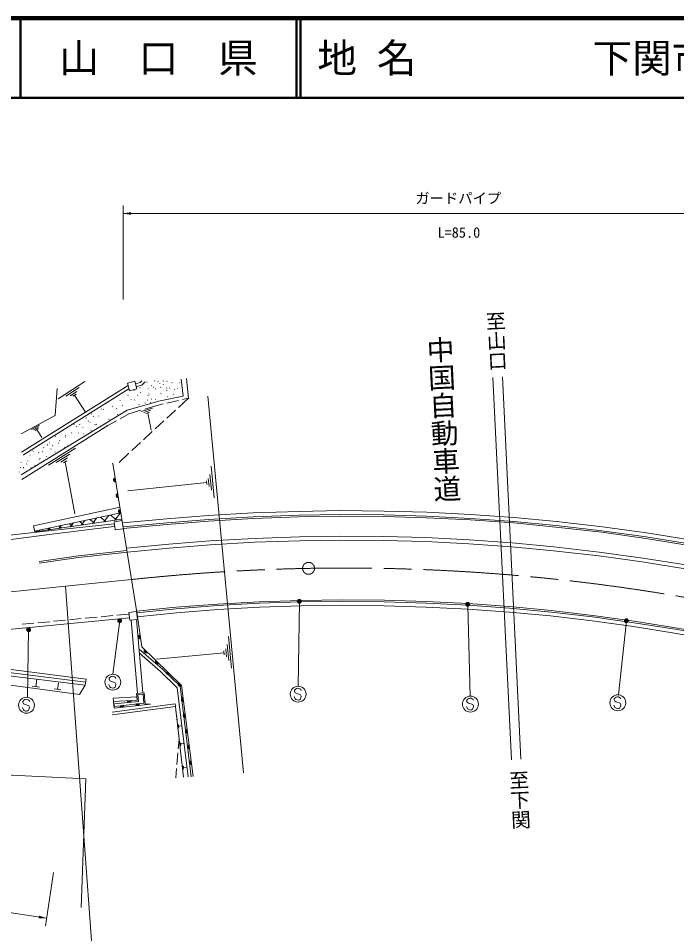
# Model space of a CAD drawing. Units: millimetres, scale not verified. Extents: x 40000 to 680000, y 20000 to 380000.
# Drawn here: x 332718 to 415646, y 264803 to 380000 of the extents above; entities that cross this region are included whole.
import ezdxf
from ezdxf.enums import TextEntityAlignment as Align

# ---------------------------------------------------------------- set-up
doc = ezdxf.new("R2010")
doc.units = ezdxf.units.MM
doc.header["$LTSCALE"] = 1000
doc.header["$PDMODE"] = 32
doc.header["$PDSIZE"] = 500
doc.linetypes.add('CHAIN', pattern=[18.5, 12, -1.5, 3.5, -1.5])
for name, color, linetype, lineweight in [('M-BGD', 7, 'Continuous', 13), ('M-BMK', 2, 'CHAIN', 13), ('M-STR-HTXT', 7, 'Continuous', 13), ('M-STR-STRC', 7, 'Continuous', 13), ('M-TTL', 2, 'Continuous', 140), ('M-TTL-LINE', 7, 'Continuous', 50), ('M-WORK', 1, 'Continuous', 13)]:
    doc.layers.add(name, color=color, linetype=linetype, lineweight=lineweight)
doc.layers.add('M-TTL-TXT', color=7, linetype='Continuous')
doc.styles.add('@ＭＳ ゴシック', font='')
doc.styles.add('ＭＳ ゴシック', font='')
doc.styles.get('@ＭＳ ゴシック').set_extended_font_data('@MS Gothic')
doc.styles.get('ＭＳ ゴシック').set_extended_font_data('MS Gothic')

# ---------------------------------------------------------------- blocks, each defined once
blk = doc.blocks.new('filled_arrow')
at = {"color": 0, "linetype": 'Continuous', "lineweight": -2}
blk.add_solid([(7.5, 1.25), (0, 0), (7.5, -1.25)], dxfattribs=at)

msp = doc.modelspace()

# ---------------------------------------------------------------- linework, layer by layer
at = {"layer": 'M-BGD'}
for p, q in [((341092, 334285), (337729, 332120)), ((347414, 334343), (346464, 334094)), ((346464, 334094), (346717, 333127)), ((347667, 333376), (347414, 334343)), ((348079, 334176), (347500, 334013)), ((348283, 334389), (348079, 334176)), ((348686, 334262), (348282, 333838)), ((348921, 334204), (348957, 334238)), ((349865, 334333), (349902, 334367)), ((350281, 334267), (350318, 334300)), ((350970, 334338), (351007, 334372)), ((351411, 334311), (351448, 334345)), ((352067, 334124), (352104, 334158)), ((352993, 334112), (353029, 334146)), ((353470, 332445), (353243, 334608)), ((353896, 334658), (354160, 332211)), ((394828, 286694), (392497, 334816)), ((396026, 286752), (393696, 334874)), ((346548, 333771), (333133, 325385)), ((346649, 333386), (333356, 325076)), ((337350, 330067), (337595, 333419)), ((340387, 333534), (338705, 332451)), ((340102, 333053), (339261, 332511)), ((347667, 333376), (346717, 333127)), ((347288, 333161), (347325, 333194)), ((348282, 333838), (347596, 333646)), ((348028, 333515), (348065, 333549)), ((349023, 333353), (349059, 333387)), ((349486, 333745), (349523, 333779)), ((349738, 333530), (349775, 333564)), ((349993, 333322), (350030, 333356)), ((350527, 334034), (350563, 334067)), ((350639, 333548), (350676, 333582)), ((350966, 333869), (351003, 333903)), ((350988, 333183), (351025, 333217)), ((351378, 333175), (351415, 333209)), ((351383, 333448), (351420, 333482)), ((351782, 333451), (351819, 333485)), ((352381, 333296), (352417, 333330)), ((352714, 333395), (352750, 333429)), ((340027, 332707), (339607, 332437)), ((339817, 332572), (341193, 330424)), ((345532, 331872), (345569, 331906)), ((346417, 330704), (350570, 331866)), ((346502, 332533), (346539, 332567)), ((346914, 331997), (346950, 332031)), ((347362, 331958), (347398, 331992)), ((347727, 332532), (347764, 332565)), ((348125, 332868), (348162, 332902)), ((348953, 331943), (348990, 331977)), ((349019, 332495), (349055, 332529)), ((349170, 332701), (349207, 332735)), ((349474, 332085), (349511, 332119)), ((349981, 332007), (350018, 332040)), ((350570, 331866), (353470, 332445)), ((350679, 332802), (350716, 332836)), ((352899, 331919), (351438, 331581)), ((351489, 332351), (351526, 332385)), ((352209, 332678), (352246, 332711)), ((352896, 331041), (354142, 332194)), ((354160, 332211), (353386, 332032)), ((356603, 332465), (361067, 285059)), ((333082, 322537), (346417, 330704)), ((343179, 330818), (343216, 330852)), ((343400, 330775), (343437, 330809)), ((344560, 331137), (344597, 331170)), ((345080, 330846), (345117, 330880)), ((345787, 331225), (345824, 331258)), ((348169, 330690), (346640, 330234)), ((346716, 330788), (346726, 330797)), ((347886, 331376), (347923, 331410)), ((348206, 330509), (349619, 330928)), ((348516, 330397), (349392, 330673)), ((350177, 331289), (348648, 330833)), ((348656, 331568), (348693, 331602)), ((349381, 331618), (349418, 331652)), ((350951, 331468), (350177, 331289)), ((351428, 329682), (352529, 330701)), ((333147, 327754), (337278, 329957)), ((337326, 329975), (337363, 330009)), ((341286, 329669), (341323, 329702)), ((341915, 330206), (341952, 330240)), ((342136, 329879), (342173, 329913)), ((342842, 329947), (342879, 329981)), ((344122, 329530), (344159, 329564)), ((345222, 330123), (345259, 330157)), ((346640, 330234), (345542, 329610)), ((348785, 330268), (349233, 330415)), ((349033, 330335), (349442, 328176)), ((344008, 328739), (333170, 321941)), ((334389, 328238), (335397, 328799)), ((334618, 328196), (335304, 328578)), ((334854, 328147), (335237, 328368)), ((339728, 328901), (339764, 328935)), ((340011, 328590), (340047, 328624)), ((340422, 328852), (340459, 328886)), ((340831, 328458), (340868, 328492)), ((341536, 329295), (341573, 329329)), ((341751, 329106), (341788, 329140)), ((342359, 328838), (342395, 328872)), ((342522, 328898), (342559, 328932)), ((345107, 329363), (344008, 328739)), ((349960, 328324), (351061, 329343)), ((333062, 327702), (333099, 327736)), ((335058, 328247), (335670, 327236)), ((337389, 327341), (337426, 327375)), ((338606, 327304), (338643, 327338)), ((338681, 327498), (338718, 327532)), ((339419, 327804), (339456, 327838)), ((339822, 327228), (339859, 327262)), ((340282, 327793), (340319, 327827)), ((340916, 327690), (340953, 327724)), ((341840, 328140), (341877, 328173)), ((348492, 326965), (349593, 327984)), ((336354, 326312), (336391, 326346)), ((336389, 326270), (336426, 326304)), ((336599, 326559), (336636, 326593)), ((337014, 326194), (337050, 326227)), ((337743, 326525), (337780, 326559)), ((337907, 326839), (337944, 326872)), ((338485, 326017), (338522, 326051)), ((338904, 326178), (338941, 326212)), ((339371, 326389), (339387, 326403)), ((347025, 325607), (348126, 326626)), ((333316, 325046), (333353, 325080)), ((334192, 325008), (334228, 325042)), ((334566, 325515), (334603, 325549)), ((335275, 325336), (335312, 325369)), ((335779, 325444), (335816, 325477)), ((335888, 325949), (335925, 325983)), ((336251, 324876), (336287, 324910)), ((339907, 325898), (336524, 323765)), ((336820, 325772), (336857, 325806)), ((337344, 325403), (337381, 325437)), ((339195, 325154), (337503, 324087)), ((345412, 324114), (346658, 325267)), ((333063, 324055), (333100, 324089)), ((333747, 323904), (333784, 323937)), ((333899, 324267), (333936, 324301)), ((334806, 323715), (334843, 323749)), ((335328, 324465), (335364, 324499)), ((335416, 324596), (335453, 324630)), ((338905, 324675), (338059, 324142)), ((338827, 324330), (338404, 324064)), ((338616, 324197), (339832, 317647)), ((344604, 323970), (344641, 324004)), ((347720, 304722), (344622, 323987)), ((332808, 322899), (332845, 322933)), ((332993, 323419), (333030, 323453)), ((333353, 323478), (333390, 323512)), ((333388, 323391), (333425, 323425)), ((334302, 323436), (334339, 323470)), ((357039, 320613), (356852, 322604)), ((357382, 319641), (357007, 323623)), ((346508, 320520), (356453, 321576)), ((356471, 321313), (356424, 321811)), ((356743, 321087), (356650, 322083)), ((345567, 318472), (334632, 316140)), ((368074, 317954), (362288, 317750)), ((373277, 318039), (368074, 317954)), ((378782, 317994), (373277, 318039)), ((384160, 317847), (378782, 317994)), ((345653, 317774), (334778, 315455)), ((334798, 315364), (345754, 316949)), ((341108, 316805), (340657, 316212)), ((342368, 316459), (341737, 316939)), ((342608, 317125), (342069, 316416)), ((343756, 316660), (343027, 317214)), ((344108, 317445), (343480, 316620)), ((345144, 316860), (344317, 317489)), ((345607, 317764), (344892, 316824)), ((345558, 317741), (345595, 317775)), ((351408, 317013), (345828, 316491)), ((356643, 317433), (351408, 317013)), ((356678, 316934), (351452, 316514)), ((362288, 317750), (356643, 317433)), ((362311, 317251), (356678, 316934)), ((362320, 317051), (356691, 316735)), ((368087, 317454), (362311, 317251)), ((368092, 317254), (362320, 317051)), ((373279, 317539), (368087, 317454)), ((373279, 317339), (368092, 317254)), ((378773, 317494), (373279, 317539)), ((378770, 317294), (373279, 317339)), ((384133, 317147), (378770, 317294)), ((384140, 317347), (378773, 317494)), ((389645, 316870), (384133, 317147)), ((389657, 317069), (384140, 317347)), ((389687, 317568), (384160, 317847)), ((395123, 316495), (389645, 316870)), ((395140, 316695), (389657, 317069)), ((395181, 317193), (389687, 317568)), ((400504, 316672), (395181, 317193)), ((334798, 315364), (334632, 316140)), ((336609, 315846), (336422, 315599)), ((336817, 315656), (336576, 315839)), ((338109, 316166), (337833, 315803)), ((338204, 315857), (337867, 316114)), ((339592, 316058), (339157, 316389)), ((339609, 316485), (339245, 316007)), ((340980, 316258), (340447, 316664)), ((344781, 316625), (345781, 316781)), ((344940, 315610), (344781, 316625)), ((345944, 315767), (344940, 315610)), ((351452, 316514), (345907, 315996)), ((351469, 316315), (345939, 315799)), ((356691, 316735), (351469, 316315)), ((400430, 315976), (395123, 316495)), ((400451, 316175), (395140, 316695)), ((406202, 315314), (400430, 315976)), ((406228, 315512), (400451, 316175)), ((406290, 316009), (400504, 316672)), ((411858, 315240), (406290, 316009)), ((335110, 315526), (335010, 315395)), ((335429, 315455), (335286, 315564)), ((362434, 314554), (356861, 314240)), ((368156, 314755), (362434, 314554)), ((373290, 314838), (368156, 314755)), ((378725, 314795), (373290, 314838)), ((384036, 314649), (378725, 314795)), ((389497, 314374), (384036, 314649)), ((411755, 314547), (406202, 315314)), ((411784, 314745), (406228, 315512)), ((417201, 313672), (411755, 314547)), ((417235, 313869), (411784, 314745)), ((417319, 314362), (411858, 315240)), ((351685, 313825), (346337, 313325)), ((356861, 314240), (351685, 313825)), ((356896, 313741), (351727, 313326)), ((362458, 314054), (356896, 313741)), ((368168, 314255), (362458, 314054)), ((373292, 314338), (368168, 314255)), ((378716, 314295), (373292, 314338)), ((384016, 314149), (378716, 314295)), ((389468, 313875), (384016, 314149)), ((394875, 313505), (389468, 313875)), ((394916, 314004), (389497, 314374)), ((400112, 312993), (394875, 313505)), ((400165, 313490), (394916, 314004)), ((405889, 312834), (400165, 313490)), ((340287, 312345), (335336, 311625)), ((346385, 313027), (340287, 312345)), ((346461, 312834), (340313, 312147)), ((351727, 313326), (346461, 312834)), ((405826, 312338), (400112, 312993)), ((411312, 311580), (405826, 312338)), ((411386, 312075), (405889, 312834)), ((335364, 311427), (340313, 312147)), ((416693, 310715), (411312, 311580)), ((416779, 311208), (411386, 312075)), ((346983, 309174), (347020, 309207)), ((357799, 306292), (363050, 306578)), ((363050, 306578), (368311, 306754)), ((363060, 306378), (368317, 306554)), ((368311, 306754), (373576, 306818)), ((368317, 306554), (373577, 306618)), ((373576, 306818), (378823, 306771)), ((373577, 306618), (378820, 306571)), ((378820, 306571), (384087, 306412)), ((378823, 306771), (384095, 306611)), ((384095, 306611), (389361, 306343)), ((346634, 305240), (347604, 305355)), ((347721, 304363), (347604, 305355)), ((347612, 305396), (352563, 305882)), ((347622, 305196), (352582, 305683)), ((352563, 305882), (357799, 306292)), ((352582, 305683), (357812, 306092)), ((352625, 305185), (357845, 305593)), ((357812, 306092), (363060, 306378)), ((357845, 305593), (363082, 305878)), ((363082, 305878), (368329, 306054)), ((368329, 306054), (373578, 306118)), ((373578, 306118), (378810, 306071)), ((378810, 306071), (384067, 305912)), ((384067, 305912), (389319, 305644)), ((384087, 306412), (389349, 306144)), ((389319, 305644), (394545, 305283)), ((389349, 306144), (394586, 305782)), ((389361, 306343), (394603, 305981)), ((394545, 305283), (399771, 304785)), ((394586, 305782), (399824, 305282)), ((394603, 305981), (399846, 305481)), ((399824, 305282), (405060, 304666)), ((399846, 305481), (405087, 304864)), ((346634, 305240), (346752, 304248)), ((346752, 304248), (347721, 304363)), ((346924, 304268), (347741, 295084)), ((347600, 304348), (348421, 295120)), ((347681, 304699), (352625, 305185)), ((348278, 300916), (347720, 304722)), ((399771, 304785), (404996, 304170)), ((404996, 304170), (410188, 303449)), ((405060, 304666), (410261, 303944)), ((405087, 304864), (410290, 304142)), ((410290, 304142), (415496, 303315)), ((410188, 303449), (415377, 302625)), ((410261, 303944), (415461, 303118)), ((415461, 303118), (420646, 302174)), ((415496, 303315), (420686, 302370)), ((359577, 298218), (359202, 302200)), ((415377, 302625), (420551, 301683)), ((353279, 296021), (348278, 300916)), ((359234, 299190), (359047, 301181)), ((350879, 298089), (347956, 300613)), ((347979, 300091), (350623, 297808)), ((358643, 300139), (350145, 299351)), ((358666, 299890), (358619, 300387)), ((358938, 299664), (358845, 300660)), ((350623, 297808), (352728, 295763)), ((353088, 295943), (350879, 298089)), ((348592, 295122), (347610, 295031)), ((347610, 295031), (347685, 294199)), ((347773, 294896), (348454, 294959)), ((348454, 294959), (348538, 293810)), ((348697, 293698), (348592, 295122)), ((352728, 295763), (354131, 284531)), ((354510, 284560), (353088, 295943)), ((354725, 284577), (353279, 296021)), ((347649, 294598), (344687, 294429)), ((344687, 294429), (344797, 293164)), ((347685, 294199), (344721, 294030)), ((344775, 293738), (347849, 294014)), ((344801, 293406), (348538, 293810)), ((347849, 294014), (347773, 294896)), ((344544, 292358), (352505, 293384)), ((344559, 292692), (352488, 293714)), ((344801, 293406), (344775, 293738)), ((344797, 293164), (349382, 293676)), ((349382, 293676), (348697, 293698)), ((352529, 293387), (352488, 293714)), ((352511, 293370), (352548, 293404)), ((352532, 293362), (352964, 289295)), ((352616, 292571), (352532, 293362)), ((352827, 290583), (352669, 292074)), ((352834, 291151), (352897, 290648)), ((352909, 291053), (352935, 290810)), ((352930, 290926), (353268, 290959)), ((352862, 288073), (352965, 289245)), ((352964, 289295), (352880, 290085)), ((352948, 289253), (352985, 289287)), ((352970, 289245), (353515, 284485)), ((353084, 288884), (353136, 288425)), ((353158, 288811), (353189, 288532)), ((353173, 288679), (353544, 288717)), ((352689, 286081), (352819, 287575)), ((353437, 285940), (353489, 285482)), ((353511, 285868), (353542, 285589)), ((353526, 285736), (353897, 285774)), ((352543, 284411), (352645, 285583))]:
    msp.add_line(p, q, dxfattribs=at)
for centre, radius, start, end in [((344957, 321906), 250, 99.13564, 279.13564), ((344957, 321906), 150, 99.13564, 279.13564), ((344957, 321906), 50, 99.13564, 279.13564), ((345274, 319932), 250, 99.13564, 279.13564), ((345274, 319932), 150, 99.13564, 279.13564), ((345274, 319932), 50, 99.13564, 279.13564), ((345592, 317957), 250, 99.13564, 279.13564), ((345592, 317957), 150, 99.13564, 279.13564), ((345592, 317957), 50, 99.13564, 279.13564), ((348096, 302154), 250, 98.33493, 278.33493), ((348096, 302154), 150, 98.33493, 278.33493), ((348096, 302154), 50, 98.33493, 278.33493), ((348813, 300392), 250, 135.61433, 315.61433), ((348813, 300392), 150, 135.61433, 315.61433), ((348813, 300392), 50, 135.61433, 315.61433), ((350242, 298993), 250, 135.61433, 315.61433), ((350242, 298993), 150, 135.61433, 315.61433), ((350242, 298993), 50, 135.61433, 315.61433), ((351671, 297594), 250, 135.61433, 315.61433), ((351671, 297594), 150, 135.61433, 315.61433), ((351671, 297594), 50, 135.61433, 315.61433), ((353100, 296195), 250, 135.61433, 315.61433), ((353100, 296195), 150, 135.61433, 315.61433), ((353100, 296195), 50, 135.61433, 315.61433), ((346686, 294142), 250, 183.26824, 3.26824), ((346686, 294142), 150, 183.26824, 3.26824), ((346686, 294142), 50, 183.26824, 3.26824), ((353503, 294252), 250, 97.20314, 277.20314), ((353503, 294252), 150, 97.20314, 277.20314), ((353503, 294252), 50, 97.20314, 277.20314), ((345790, 293275), 250, 6.37523, 186.37523), ((345790, 293275), 150, 6.37523, 186.37523), ((345790, 293275), 50, 6.37523, 186.37523), ((347778, 293497), 250, 6.37523, 186.37523), ((347778, 293497), 150, 6.37523, 186.37523), ((347778, 293497), 50, 6.37523, 186.37523), ((353753, 292268), 250, 97.20314, 277.20314), ((353753, 292268), 150, 97.20314, 277.20314), ((353753, 292268), 50, 97.20314, 277.20314), ((354004, 290284), 250, 97.20314, 277.20314), ((354004, 290284), 150, 97.20314, 277.20314), ((354004, 290284), 50, 97.20314, 277.20314), ((354255, 288300), 250, 97.20314, 277.20314), ((354255, 288300), 150, 97.20314, 277.20314), ((354255, 288300), 50, 97.20314, 277.20314), ((354506, 286315), 250, 97.20314, 277.20314), ((354506, 286315), 150, 97.20314, 277.20314), ((354506, 286315), 50, 97.20314, 277.20314)]:
    msp.add_arc(centre, radius, start, end, dxfattribs=at)
at = {"layer": 'M-BMK'}
for p, q in [((338665, 308543), (346973, 309367)), ((330107, 307654), (335026, 308152)), ((335026, 308152), (338665, 308543))]:
    msp.add_line(p, q, dxfattribs=at)
msp.add_circle((369276, 310779), 750, dxfattribs=at)
msp.add_arc((373880, 60819), 250000, 72.26883, 96.17844, dxfattribs=at)
at = {"layer": 'M-STR-HTXT'}
for p, q in [((345907, 344621), (345907, 356433)), ((345907, 355433), (430487, 355433)), ((338665, 308543), (342320, 259041)), ((296634, 272691), (336286, 266763)), ((337147, 272520), (336138, 265774))]:
    msp.add_line(p, q, dxfattribs=at)
at = {"layer": 'M-STR-STRC'}
for p, q in [((368116, 306629), (367980, 295945)), ((389349, 306144), (389639, 294696)), ((345509, 304211), (344641, 297455)), ((409306, 304186), (408330, 294858)), ((334015, 303109), (333864, 294545)), ((344153, 296052), (344114, 296162)), ((344165, 296941), (344150, 296827)), ((344150, 296827), (344235, 296645)), ((344294, 297080), (344165, 296941)), ((344235, 296645), (344386, 296572)), ((344425, 297173), (344294, 297080)), ((344386, 296572), (344919, 296384)), ((344591, 297206), (344425, 297173)), ((344707, 297190), (344591, 297206)), ((344851, 297118), (344707, 297190)), ((344961, 297043), (344851, 297118)), ((344919, 296384), (344999, 296211)), ((344995, 296932), (344961, 297043)), ((344999, 296211), (344970, 295984)), ((344237, 295875), (344153, 296052)), ((344340, 295801), (344237, 295875)), ((344487, 295727), (344340, 295801)), ((344607, 295710), (344487, 295727)), ((344774, 295739), (344607, 295710)), ((344899, 295835), (344774, 295739)), ((344970, 295984), (344899, 295835)), ((367508, 295431), (367492, 295317)), ((367492, 295317), (367578, 295135)), ((367637, 295570), (367508, 295431)), ((367578, 295135), (367729, 295062)), ((367768, 295663), (367637, 295570)), ((367729, 295062), (368262, 294874)), ((367934, 295696), (367768, 295663)), ((368049, 295680), (367934, 295696)), ((368194, 295608), (368049, 295680)), ((368304, 295533), (368194, 295608)), ((368338, 295422), (368304, 295533)), ((333289, 294038), (333273, 293924)), ((333273, 293924), (333359, 293742)), ((333417, 294176), (333289, 294038)), ((333548, 294269), (333417, 294176)), ((333714, 294303), (333548, 294269)), ((333830, 294287), (333714, 294303)), ((333975, 294215), (333830, 294287)), ((334085, 294140), (333975, 294215)), ((334119, 294029), (334085, 294140)), ((367496, 294542), (367457, 294652)), ((367580, 294365), (367496, 294542)), ((367683, 294291), (367580, 294365)), ((367830, 294217), (367683, 294291)), ((367950, 294200), (367830, 294217)), ((368117, 294229), (367950, 294200)), ((368242, 294325), (368117, 294229)), ((368313, 294474), (368242, 294325)), ((368262, 294874), (368342, 294701)), ((368342, 294701), (368313, 294474)), ((389207, 294182), (389191, 294068)), ((389191, 294068), (389277, 293886)), ((389336, 294321), (389207, 294182)), ((389277, 293886), (389428, 293813)), ((389467, 294414), (389336, 294321)), ((389428, 293813), (389961, 293625)), ((389633, 294448), (389467, 294414)), ((389748, 294431), (389633, 294448)), ((389893, 294359), (389748, 294431)), ((390003, 294285), (389893, 294359)), ((390037, 294173), (390003, 294285)), ((407767, 294350), (407751, 294236)), ((407751, 294236), (407837, 294054)), ((407895, 294489), (407767, 294350)), ((407837, 294054), (407988, 293981)), ((408026, 294582), (407895, 294489)), ((407988, 293981), (408520, 293793)), ((408192, 294615), (408026, 294582)), ((408308, 294599), (408192, 294615)), ((408452, 294527), (408308, 294599)), ((408562, 294452), (408452, 294527)), ((408520, 293793), (408601, 293620)), ((408597, 294341), (408562, 294452)), ((333276, 293149), (333237, 293259)), ((333361, 292972), (333276, 293149)), ((333359, 293742), (333510, 293668)), ((333464, 292898), (333361, 292972)), ((333610, 292823), (333464, 292898)), ((333510, 293668), (334043, 293481)), ((333731, 292807), (333610, 292823)), ((333898, 292835), (333731, 292807)), ((334023, 292932), (333898, 292835)), ((334093, 293081), (334023, 292932)), ((334043, 293481), (334123, 293308)), ((334123, 293308), (334093, 293081)), ((389195, 293294), (389155, 293404)), ((389279, 293116), (389195, 293294)), ((389382, 293043), (389279, 293116)), ((389528, 292968), (389382, 293043)), ((389649, 292951), (389528, 292968)), ((389816, 292980), (389649, 292951)), ((389941, 293076), (389816, 292980)), ((390012, 293225), (389941, 293076)), ((389961, 293625), (390041, 293453)), ((390041, 293453), (390012, 293225)), ((407754, 293461), (407715, 293571)), ((407839, 293284), (407754, 293461)), ((407942, 293210), (407839, 293284)), ((408088, 293135), (407942, 293210)), ((408208, 293119), (408088, 293135)), ((408376, 293148), (408208, 293119)), ((408501, 293244), (408376, 293148)), ((408571, 293393), (408501, 293244)), ((408601, 293620), (408571, 293393))]:
    msp.add_line(p, q, dxfattribs=at)
for centre, radius in [((368108, 306636), 250), ((368108, 306636), 200), ((368108, 306636), 150), ((368108, 306636), 100), ((368108, 306636), 50), ((368108, 306636), 20), ((389326, 306247), 250), ((389326, 306247), 200), ((389326, 306247), 150), ((389326, 306247), 100), ((389326, 306247), 50), ((389326, 306247), 20), ((345505, 304182), 250), ((345505, 304182), 200), ((345505, 304182), 150), ((345505, 304182), 100), ((345505, 304182), 50), ((345505, 304182), 20), ((409313, 304178), 250), ((409313, 304178), 200), ((409313, 304178), 150), ((409313, 304178), 100), ((409313, 304178), 50), ((409313, 304178), 20), ((334014, 303051), 250), ((334014, 303051), 200), ((334014, 303051), 150), ((334014, 303051), 100), ((334014, 303051), 50), ((334014, 303051), 20), ((344623, 296455), 1000), ((367966, 294945), 1000), ((333747, 293552), 1000), ((389665, 293696), 1000), ((408225, 293864), 1000)]:
    msp.add_circle(centre, radius, dxfattribs=at)
for p in [(368108, 306636), (389326, 306247), (345505, 304182), (409313, 304178), (334014, 303051)]:
    msp.add_point(p, dxfattribs=at)
at = {"layer": 'M-TTL'}
msp.add_line((680000, 380000), (40000, 380000), dxfattribs=at)
at = {"layer": 'M-TTL-LINE'}
for p, q in [((333000, 380000), (333000, 370000)), ((367750, 380000), (367750, 370000)), ((368250, 380000), (368250, 370000)), ((40000, 370000), (680000, 370000))]:
    msp.add_line(p, q, dxfattribs=at)
at = {"layer": 'M-WORK'}
for p, q in [((336893, 315539), (344406, 316356)), ((336960, 315090), (344419, 316023)), ((344406, 316356), (344818, 316390)), ((344419, 316023), (344869, 316066)), ((328808, 314025), (336960, 315090)), ((329964, 314757), (336893, 315539)), ((311502, 301148), (346716, 304547)), ((337168, 304118), (338662, 304260)), ((339160, 304307), (340653, 304449)), ((341151, 304496), (342644, 304638)), ((343142, 304685), (344635, 304827)), ((345133, 304874), (346660, 305019)), ((333186, 303739), (334680, 303881)), ((335177, 303929), (336671, 304070)), ((305629, 300876), (341208, 296458)), ((341256, 296847), (309260, 300931)), ((305678, 300467), (341158, 296061)), ((306599, 299472), (340415, 294899)), ((334928, 295881), (335055, 296819)), ((337667, 295549), (337781, 296392)), ((340415, 294899), (341158, 296061)), ((341158, 296061), (341256, 296847)), ((335397, 295817), (334459, 295944)), ((338088, 295492), (337246, 295606)), ((310535, 285791), (341225, 284293)), ((341225, 284293), (340626, 268109))]:
    msp.add_line(p, q, dxfattribs=at)

# ---------------------------------------------------------------- block references
at = {"layer": 'M-STR-HTXT', "xscale": 133, "yscale": 133}
msp.add_blockref('filled_arrow', (345907, 355433), dxfattribs=at)
at = {"layer": 'M-STR-HTXT', "xscale": 133, "yscale": 133, "rotation": 171.5}
msp.add_blockref('filled_arrow', (336286, 266763), dxfattribs=at)

# ---------------------------------------------------------------- texts
at = {"layer": 'M-BGD', "style": '@ＭＳ ゴシック'}
for s, height, p in [('至山口', 1833, (392755, 343160)), ('中国自動車道', 2566, (385770, 340042)), ('至下関', 1833, (395694, 285400))]:
    msp.add_text(s, height=height, rotation=272.773, dxfattribs=at).set_placement(p, align=Align.MIDDLE_LEFT)
at = {"layer": 'M-STR-HTXT', "style": 'ＭＳ ゴシック'}
msp.add_text('ガードパイプ', height=1320, dxfattribs=at).set_placement((382729, 357355), align=Align.MIDDLE_LEFT)
msp.add_text('L=85.0', height=1320, dxfattribs=at).set_placement((388209, 351994), align=Align.BOTTOM_CENTER)
at = {"layer": 'M-TTL-TXT', "style": 'ＭＳ ゴシック'}
msp.add_text('山\u3000口\u3000県', height=3666, dxfattribs=at).set_placement((350375, 375000), align=Align.MIDDLE_CENTER)
for s, p in [('地 名', (370380, 375000)), ('下関市大字吉田', (405024, 375000))]:
    msp.add_text(s, height=3666, dxfattribs=at).set_placement(p, align=Align.MIDDLE_LEFT)

doc.saveas('drawing.dxf')
